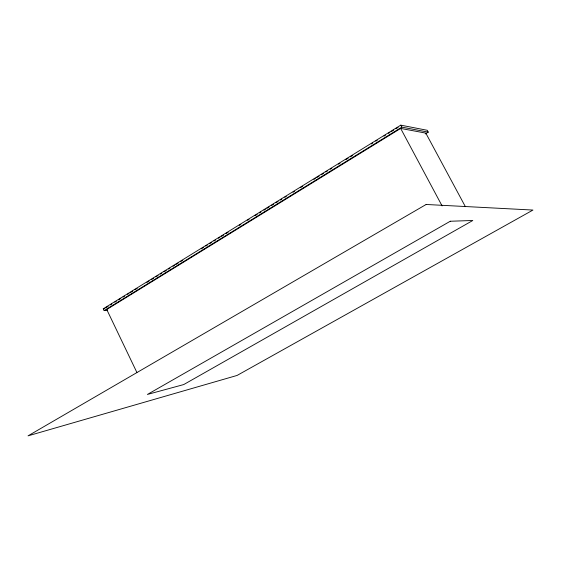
<?xml version="1.0" encoding="UTF-8"?>
<svg xmlns="http://www.w3.org/2000/svg" width="561" height="561" viewBox="0 0 561 561"><rect width="100%" height="100%" fill="white"/><g stroke="black" fill="none" stroke-linecap="round" stroke-linejoin="round"><path stroke-width="0.84" d="M107.558 310.1L104.143 310.584L103.28 308.781L400.778 125.152L427.251 130.292L428.246 132.137L425.252 133.953M105.882 307.701L108.119 306.32M110.356 304.939L111.842 304.02M114.83 302.183L116.316 301.257M118.553 299.883L120.79 298.501M123.027 297.12L124.521 296.201M127.501 294.364L128.988 293.438M130.482 292.519L132.719 291.138M134.956 289.764L137.193 288.382M146.884 282.4L149.121 281.019M151.358 279.637L153.595 278.263M155.832 276.882L158.069 275.5M160.306 274.119L161.792 273.2M164.029 271.819L166.266 270.444M168.503 269.063L169.997 268.144M172.977 266.3L174.464 265.381M175.958 264.462L178.195 263.081M180.432 261.699L182.669 260.318M201.308 248.825L203.545 247.443M205.782 246.062L207.268 245.143M209.505 243.762L211.742 242.38M213.979 240.999L215.473 240.08M218.453 238.243L219.94 237.324M221.434 236.398L223.671 235.024M225.908 233.642L228.145 232.261M239.33 225.361L240.816 224.442M247.527 220.305L249.021 219.379M254.982 215.705L257.219 214.323M259.455 212.942L260.949 212.023M263.929 210.186L265.416 209.26M266.91 208.341L269.147 206.96M271.384 205.585L273.621 204.204M275.858 202.823L278.095 201.441M280.332 200.06L281.818 199.141M284.799 197.304L286.292 196.385M293.003 192.241L294.497 191.322M300.458 187.64L302.695 186.266M313.88 179.366L315.366 178.44M316.86 177.521L319.097 176.14M321.334 174.766L323.571 173.384M325.808 172.003L327.294 171.084M330.275 169.247L331.768 168.321M338.479 164.184L339.973 163.265M345.934 159.583L348.171 158.202M350.408 156.821L352.645 155.446M371.284 143.946L372.77 143.027M375.751 141.183L377.244 140.264M383.955 136.127L385.442 135.201M388.429 133.364L389.916 132.445M391.41 131.526L393.647 130.145M395.884 128.764L398.121 127.382M104.143 310.584L401.83 127.123L428.246 132.137M465.392 206.693L425.806 133.111L400.659 128.427L106.744 309.497L136.87 372.42M103.28 308.781L104.991 308.543M400.778 125.152L401.83 127.123M400.659 128.427L442.082 205.901M426.136 204.477L28.05 435.848L237.086 375.442L532.95 210.059L426.136 204.477M450.28 221.244L147.41 394.446L183.728 384.565L472.811 220.487L450.28 221.244"/></g></svg>
